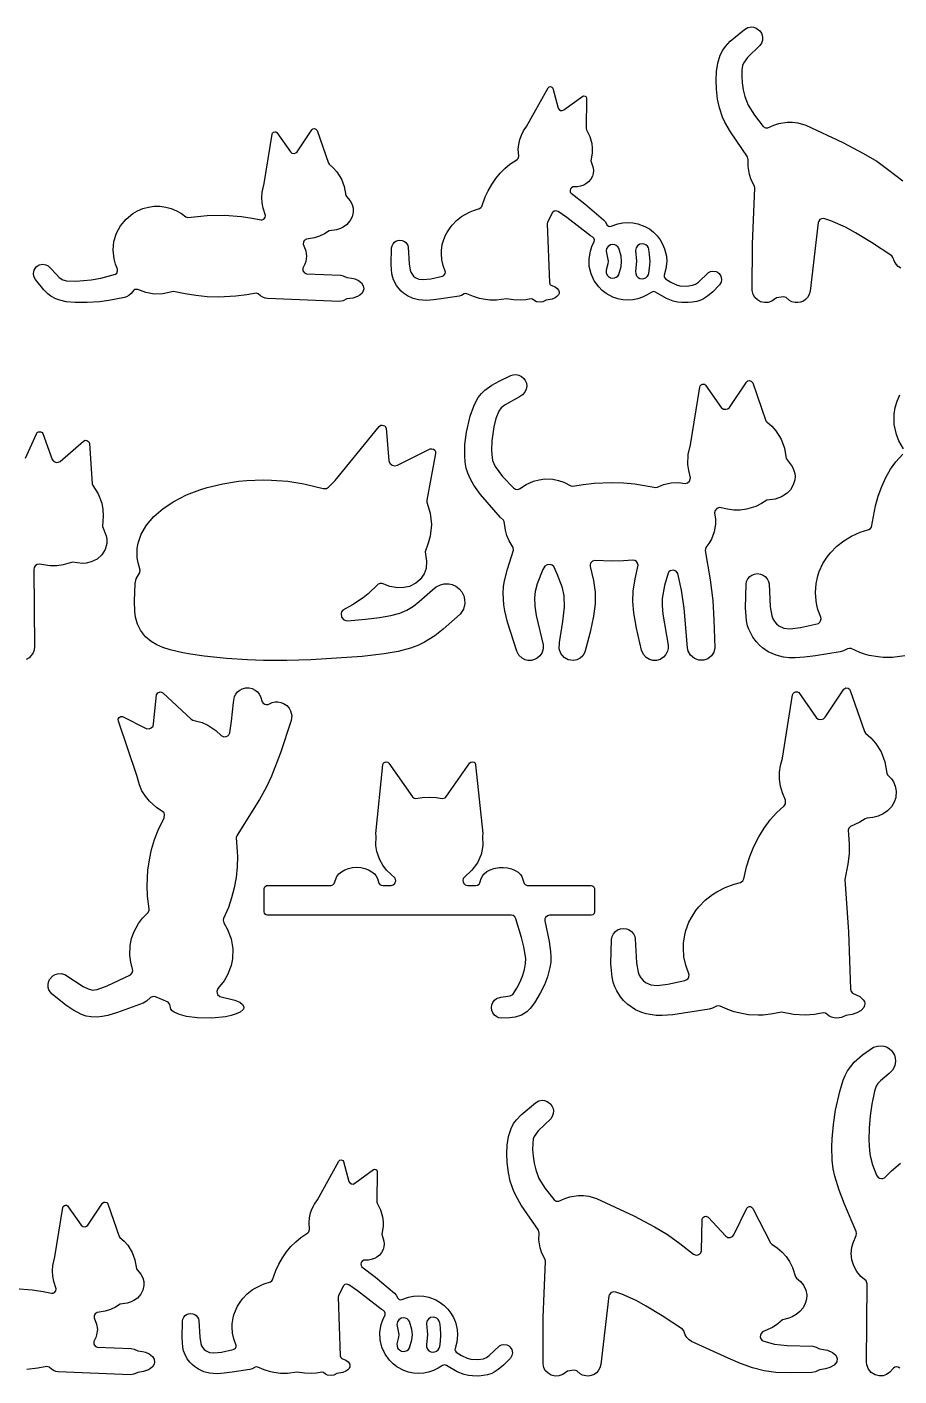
# Model space of a CAD drawing. Extents: x 13 to 580, y 13 to 584.
# Drawn here: x 212.9 to 414.1, y 12.7 to 324 of the extents above; entities that cross this region are included whole.
import ezdxf

# ---------------------------------------------------------------- set-up
doc = ezdxf.new("R2010")
doc.units = 0

msp = doc.modelspace()

# ---------------------------------------------------------------- linework, layer by layer
for points in [[(414.5, 268.3), (413.89, 268.73), (413.39, 269.27), (413.02, 269.88), (412.68, 270.8), (412.4, 271.17), (407.69, 274.24), (404.01, 276.48), (401.73, 277.74), (398.38, 279.22), (397, 279.72), (396.55, 279.79), (396.2, 279.73), (395.84, 279.53), (395.54, 279.18), (395.41, 278.84), (393.55, 263.01), (393.34, 262.24), (392.94, 261.54), (392.52, 261.1), (392.01, 260.73), (391.34, 260.45), (390.74, 260.35), (390.08, 260.37), (389.35, 260.57), (388.79, 260.88), (388.01, 261.52), (387.43, 261.68), (385.84, 261.49), (384.77, 260.73), (383.87, 260.4), (383.03, 260.35), (382.09, 260.58), (381.4, 260.98), (380.82, 261.56), (380.43, 262.26), (380.21, 263.17), (380.24, 273.86), (380.8, 286.84), (380.7, 287.26), (379.97, 288.7), (379.56, 289.92), (379.26, 291.75), (379.29, 293.33), (379.15, 294.03), (375.2, 299.76), (373.91, 302.03), (373.37, 303.17), (372.66, 305.31), (372.23, 307.34), (371.95, 309.62), (371.88, 311.71), (371.97, 313.65), (372.26, 315.62), (372.83, 317.47), (373.43, 318.58), (374.06, 319.45), (375.15, 320.65), (378.45, 323.4), (379.21, 323.82), (380.08, 323.96), (380.58, 323.9), (381.15, 323.71), (382, 323.05), (382.34, 322.55), (382.53, 322.05), (382.62, 321.52), (382.58, 320.91), (382.36, 320.25), (382, 319.7), (379.12, 316.94), (378.18, 315.64), (377.97, 315.04), (377.84, 314.02), (377.81, 312.61), (377.91, 311.08), (378.15, 309.47), (378.52, 307.9), (379.25, 305.94), (380.71, 303.61), (382.76, 300.98), (383.24, 300.71), (383.84, 300.69), (385.21, 301.32), (386.37, 301.72), (388.3, 302.03), (389.53, 302.03), (390.75, 301.87), (392.57, 301.33), (401.15, 297.28), (405.91, 294.79), (408.92, 292.97), (411.76, 290.95), (414.93, 288.43)], [(415.09, 226.62), (414.04, 228.48), (413.47, 229.93), (412.98, 232.22), (412.95, 234.63), (413.19, 236.14), (413.61, 237.6), (414.27, 239.1)], [(212.54, 224.49), (215.07, 230.1), (215.27, 230.37), (215.55, 230.54), (216.09, 230.56), (216.38, 230.4), (216.58, 230.14), (218.71, 224.2), (219.05, 223.78), (219.64, 223.51), (220.12, 223.53), (220.57, 223.72), (225.92, 228.42), (226.31, 228.61), (226.74, 228.58), (227.17, 228.26), (227.31, 227.85), (227.98, 218.57), (228.12, 218.19), (229.34, 216.22), (230.14, 214.08), (230.42, 212.63), (230.52, 211.17), (230.31, 208.69), (231.2, 206.57), (231.34, 205.81), (231.34, 204.81), (230.97, 203.4), (230.21, 202.19), (229.08, 201.2), (227.68, 200.52), (226.59, 200.27), (225.75, 200.19), (223.4, 200.44), (221.29, 199.84), (219.77, 199.64), (218.22, 199.64), (215.74, 200.04), (215.27, 199.94), (214.86, 199.67), (214.59, 199.27), (214.49, 198.78), (214.65, 180.99), (214.55, 180.19), (214.32, 179.57), (213.88, 178.91), (213.38, 178.44), (212.69, 178.04)], [(415.39, 178.84), (412.55, 178.5), (410.42, 178.5), (409.3, 178.6), (407.2, 178.97), (406.13, 179.26), (405.07, 179.62), (403.04, 180.52), (402.67, 180.59), (402.19, 180.51), (401.27, 180.02), (400.53, 179.79), (394.79, 178.87), (392.24, 178.54), (390.08, 178.4), (388.7, 178.42), (387.46, 178.56), (385.73, 179.01), (383.92, 179.82), (382.61, 180.69), (381.86, 181.35), (381.17, 182.1), (380.35, 183.2), (379.41, 185.01), (379.13, 185.82), (378.89, 186.93), (378.66, 189.92), (378.78, 195.37), (378.91, 196.02), (379.21, 196.64), (379.65, 197.14), (380.13, 197.49), (380.75, 197.74), (381.43, 197.83), (382.12, 197.74), (382.74, 197.49), (383.22, 197.14), (383.66, 196.64), (383.95, 196.05), (384.09, 195.5), (384.38, 190.19), (384.7, 188.1), (384.94, 187.43), (385.34, 186.78), (385.83, 186.21), (386.37, 185.78), (387.52, 185.27), (388.94, 185.09), (391.36, 185.38), (395.47, 186.35), (395.8, 186.64), (396, 186.97), (396.09, 187.4), (396.04, 187.78), (395.37, 189.57), (395.11, 190.57), (394.93, 191.57), (394.79, 193.45), (394.94, 195.49), (395.35, 197.34), (395.69, 198.35), (396.52, 200.14), (397.59, 201.81), (398.27, 202.66), (399.71, 204.14), (401.33, 205.41), (403.11, 206.49), (405.09, 207.37), (407.11, 208), (407.47, 208.25), (407.7, 208.55), (408.64, 213.44), (409.3, 215.73), (410.12, 217.95), (411.07, 220), (412.14, 221.9), (413.32, 223.6), (414.92, 225.42)], [(414.3, 14.53), (413.88, 14.75), (413.51, 14.79), (413.1, 14.71), (412.77, 14.53), (411.99, 13.61), (411.21, 13.04), (410.38, 12.76), (409.53, 12.71), (408.54, 12.94), (407.66, 13.49), (407.01, 14.3), (406.64, 15.29), (406.59, 15.9), (406.75, 33.98), (406.46, 34.66), (405.27, 35.68), (404.32, 36.85), (403.65, 38.12), (403.22, 39.5), (403.07, 41), (403.21, 42.44), (403.48, 43.46), (404.17, 45.1), (404.27, 45.55), (404.19, 46.03), (401.5, 52.37), (400.29, 55.56), (399.3, 58.8), (398.92, 60.54), (398.65, 62.5), (398.55, 65.58), (398.62, 67.41), (398.94, 70.74), (399.46, 74.04), (400.43, 78.36), (401.22, 80.98), (401.66, 82.06), (402.22, 83.11), (402.93, 84.15), (403.74, 85.1), (405.66, 86.78), (408.22, 88.55), (409.09, 88.84), (410.03, 88.9), (410.68, 88.79), (411.32, 88.55), (411.9, 88.19), (412.39, 87.74), (413.03, 86.71), (413.22, 86.07), (413.28, 85.36), (413.1, 84.26), (412.55, 83.25), (411.84, 82.49), (409.81, 80.82), (409.21, 80.17), (408.82, 79.56), (408.4, 78.45), (407.8, 75.46), (407.44, 72.72), (407.21, 69.91), (407.15, 67.09), (407.28, 64.67), (407.45, 63.48), (407.97, 61.45), (408.9, 59.03), (409.27, 58.53), (409.59, 58.33), (410, 58.24), (410.37, 58.27), (410.76, 58.44), (412.33, 60.07), (414.38, 61.82)], [(210.19, 32.91), (214.14, 32.6), (216.63, 32.21), (218.56, 31.78), (218.92, 31.81), (219.27, 31.99), (219.56, 32.33), (219.67, 32.84), (219.14, 34.47), (218.9, 35.71), (218.81, 36.98), (218.89, 38.22), (219.34, 40.19), (221.18, 51.58), (221.27, 51.83), (221.53, 52.07), (221.79, 52.15), (222.05, 52.12), (222.29, 51.99), (225.44, 47.48), (225.78, 47.22), (226.3, 47.13), (226.67, 47.24), (226.98, 47.49), (230.36, 52.55), (230.62, 52.78), (230.97, 52.85), (231.3, 52.74), (231.56, 52.4), (234.17, 44.92), (234.33, 44.69), (235.32, 43.82), (236.14, 42.89), (237.17, 41.23), (237.82, 39.49), (238.18, 37.45), (238.34, 37.17), (239.2, 36.2), (239.64, 35.35), (239.86, 34.5), (239.9, 33.6), (239.64, 32.47), (239.2, 31.62), (238.38, 30.69), (237.57, 30.11), (236.94, 29.8), (236.02, 29.5), (234.37, 29.27), (233.31, 28.61), (232.16, 28.04), (230.96, 27.64), (229.13, 27.32), (228.62, 27.01), (228.41, 26.63), (228.39, 26.16), (228.98, 24.68), (229.15, 23.4), (228.98, 22.21), (228.76, 21.6), (228.3, 20.68), (228.31, 20.06), (228.64, 19.6), (229.12, 19.38), (236.97, 19.04), (237.6, 18.89), (238.47, 18.49), (239.57, 18.37), (240.25, 18.21), (241.1, 17.84), (241.84, 17.24), (242.23, 16.61), (242.34, 15.9), (242.22, 15.4), (241.94, 14.92), (241.44, 14.43), (240.91, 14.1), (239.82, 13.72), (238.47, 13.55), (237.57, 13.14), (236.77, 12.98), (220.14, 13.66), (219.59, 13.76), (219.05, 13.96), (218.54, 14.27), (217.99, 14.72), (217.5, 14.87), (215.38, 14.49), (212.84, 14.18)]]:
    msp.add_lwpolyline(points)
for points in [[(308.73, 266.48), (309.05, 266.62), (309.24, 266.81), (309.39, 267.09), (309.42, 267.37), (308.9, 268.91), (308.6, 270.26), (308.5, 271.66), (308.53, 272.42), (308.72, 273.76), (308.91, 274.48), (309.4, 275.78), (309.73, 276.45), (310.5, 277.64), (310.98, 278.25), (312, 279.3), (313.15, 280.21), (313.83, 280.64), (315.16, 281.33), (315.9, 281.63), (317.33, 282.08), (317.64, 282.28), (317.83, 282.56), (318.6, 284.73), (319.29, 286.19), (320.12, 287.62), (321.05, 288.97), (322.07, 290.21), (323.18, 291.34), (324.32, 292.31), (325.99, 293.41), (326.19, 293.61), (326.36, 294.13), (326.25, 295.75), (326.34, 296.88), (326.58, 297.97), (326.97, 299.03), (327.48, 300.02), (328.17, 301.01), (333.14, 309.92), (333.36, 310.14), (333.66, 310.22), (334.02, 310.1), (334.21, 309.85), (335.43, 305.22), (335.64, 304.9), (336, 304.68), (336.39, 304.65), (336.79, 304.81), (341.12, 307.99), (341.34, 308.06), (341.65, 308.01), (341.84, 307.88), (341.99, 307.61), (341.9, 300.5), (341.98, 300.22), (342.75, 298.68), (343.21, 297.05), (343.32, 295.96), (343.3, 294.87), (342.99, 293.05), (343.5, 291.43), (343.56, 290.86), (343.49, 290.12), (343.34, 289.55), (342.98, 288.85), (342.48, 288.25), (341.85, 287.74), (341.33, 287.46), (340.56, 287.2), (339.94, 287.09), (338.9, 287.05), (338.49, 286.85), (338.28, 286.58), (338.18, 286.21), (338.23, 285.87), (338.41, 285.58), (341.6, 283.12), (345.92, 279.46), (346.33, 278.99), (346.7, 278.31), (347.05, 278.03), (347.32, 277.96), (347.65, 277.99), (349.18, 278.55), (350.34, 278.78), (351.51, 278.86), (352.69, 278.78), (353.86, 278.55), (355.46, 277.94), (356.49, 277.35), (357.43, 276.63), (358.26, 275.8), (358.97, 274.87), (359.55, 273.86), (360, 272.78), (360.4, 271.09), (360.48, 269.89), (360.31, 268.17), (359.91, 266.73), (359.9, 266.4), (360, 266.12), (360.21, 265.86), (361.43, 265.11), (362.74, 264.46), (363.55, 264.25), (365.16, 264.17), (366.46, 264.35), (367.14, 264.6), (367.82, 265.09), (370.15, 267.29), (370.62, 267.52), (371.12, 267.62), (371.87, 267.51), (372.21, 267.36), (372.57, 267.08), (373, 266.45), (373.15, 265.71), (373.04, 265.08), (372.69, 264.47), (371.09, 262.88), (369.89, 261.85), (368.97, 261.24), (368.38, 260.96), (367.41, 260.64), (366.39, 260.45), (365.41, 260.35), (363.94, 260.36), (362.99, 260.47), (362, 260.68), (360.43, 261.31), (357.92, 262.76), (357.52, 262.9), (357.02, 262.8), (355.99, 262.13), (354.93, 261.61), (353.83, 261.24), (352.69, 261.01), (351.52, 260.93), (350.35, 261.01), (349.2, 261.24), (348.08, 261.62), (346.52, 262.46), (345.61, 263.16), (344.8, 263.97), (343.76, 265.41), (343.03, 267.02), (342.63, 268.73), (342.58, 270.49), (342.87, 272.24), (343.24, 273.32), (343.78, 274.49), (343.79, 274.88), (343.65, 275.21), (343.43, 275.44), (342.89, 275.77), (337.43, 280.01), (335.41, 281.39), (334.93, 281.54), (334.51, 281.44), (334.16, 281.13), (333.01, 278.91), (332.93, 278.52), (333.41, 264.97), (333.55, 264.63), (333.78, 264.4), (334.72, 263.99), (335.24, 263.62), (335.55, 263.22), (335.68, 262.83), (335.65, 262.48), (335.49, 262.12), (335.15, 261.75), (334.74, 261.47), (334.03, 261.17), (332.64, 260.91), (331.94, 260.58), (331.33, 260.46), (330.47, 260.58), (330.06, 260.76), (329.54, 261.13), (329.19, 261.22), (327.95, 261.03), (326.74, 260.94), (325.18, 260.99), (323.52, 261.27), (321.25, 260.96), (319.67, 260.96), (318.14, 261.14), (317.33, 261.31), (315.88, 261.75), (314.4, 262.4), (314.14, 262.45), (313.79, 262.4), (313.13, 262.04), (312.6, 261.88), (308.49, 261.22), (306.67, 260.99), (305.12, 260.88), (304.13, 260.9), (303.25, 261), (301.99, 261.33), (300.72, 261.9), (299.78, 262.53), (299.24, 263), (298.74, 263.53), (298.16, 264.32), (297.49, 265.61), (297.29, 266.19), (297.11, 266.99), (296.95, 269.13), (297.03, 273.03), (297.13, 273.5), (297.35, 273.94), (297.66, 274.3), (298, 274.55), (298.45, 274.73), (298.93, 274.79), (299.43, 274.73), (299.87, 274.55), (300.22, 274.3), (300.53, 273.94), (300.74, 273.52), (300.83, 273.13), (301.05, 269.33), (301.28, 267.83), (301.44, 267.35), (301.73, 266.89), (302.08, 266.47), (302.47, 266.16), (303.29, 265.8), (304.31, 265.67), (306.04, 265.88)], [(229.97, 265.99), (233.34, 266.94), (233.61, 267.18), (233.81, 267.71), (233.78, 268.07), (233.33, 269.21), (232.99, 270.46), (232.79, 272.43), (232.98, 274.43), (233.56, 276.35), (234.5, 278.1), (235.78, 279.65), (237.32, 280.91), (238.44, 281.56), (239.65, 282.06), (240.95, 282.41), (242.26, 282.58), (243.59, 282.58), (244.91, 282.41), (246.19, 282.07), (247.39, 281.57), (248.56, 280.9), (249.57, 280.14), (250, 280), (254.48, 280.49), (258.45, 280.56), (262.4, 280.25), (264.89, 279.86), (266.82, 279.43), (267.18, 279.46), (267.53, 279.64), (267.82, 279.98), (267.93, 280.49), (267.4, 282.12), (267.16, 283.36), (267.07, 284.63), (267.15, 285.87), (267.6, 287.84), (269.44, 299.23), (269.53, 299.48), (269.79, 299.72), (270.05, 299.8), (270.31, 299.77), (270.55, 299.64), (273.7, 295.13), (274.04, 294.87), (274.56, 294.78), (274.93, 294.89), (275.24, 295.14), (278.62, 300.2), (278.88, 300.43), (279.23, 300.5), (279.56, 300.39), (279.82, 300.05), (282.43, 292.57), (282.59, 292.34), (283.58, 291.47), (284.4, 290.54), (285.43, 288.88), (286.08, 287.14), (286.44, 285.1), (286.6, 284.82), (287.46, 283.85), (287.9, 283), (288.12, 282.15), (288.16, 281.25), (287.9, 280.12), (287.46, 279.27), (286.64, 278.34), (285.83, 277.76), (285.2, 277.45), (284.28, 277.15), (282.63, 276.92), (281.57, 276.26), (280.42, 275.69), (279.22, 275.29), (277.39, 274.97), (276.88, 274.66), (276.67, 274.28), (276.65, 273.81), (277.24, 272.33), (277.41, 271.05), (277.24, 269.86), (277.02, 269.25), (276.56, 268.33), (276.57, 267.71), (276.9, 267.25), (277.38, 267.03), (285.23, 266.69), (285.86, 266.54), (286.73, 266.14), (287.83, 266.02), (288.51, 265.86), (289.36, 265.49), (290.1, 264.89), (290.49, 264.26), (290.6, 263.55), (290.48, 263.05), (290.2, 262.57), (289.7, 262.08), (289.17, 261.75), (288.08, 261.37), (286.73, 261.2), (285.83, 260.79), (285.03, 260.63), (268.4, 261.31), (267.85, 261.41), (267.31, 261.61), (266.8, 261.92), (266.25, 262.37), (265.76, 262.52), (263.64, 262.14), (261.1, 261.83), (257.13, 261.64), (254.49, 261.72), (251.88, 261.97), (249.37, 262.36), (246.71, 262.96), (244.26, 262.41), (242.27, 262.34), (240.31, 262.66), (238.45, 263.35), (238.15, 263.4), (237.8, 263.35), (237.53, 263.2), (236.93, 262.45), (236.39, 261.98), (235.9, 261.72), (235.38, 261.56), (231.79, 260.84), (229.63, 260.51), (226.82, 260.35), (224.01, 260.38), (221.94, 260.58), (220.51, 260.89), (219.58, 261.22), (218.41, 261.88), (217.74, 262.4), (216.79, 263.33), (214.85, 265.73), (214.51, 266.36), (214.4, 267.06), (214.56, 267.88), (215.03, 268.59), (215.74, 269.05), (216.57, 269.21), (217.23, 269.11), (217.77, 268.85), (218.29, 268.39), (219.7, 266.81), (220.37, 266.17), (221.18, 265.64), (222.05, 265.42), (224.18, 265.32), (227.73, 265.58)], [(354.82, 265.85), (355.23, 265.9), (355.66, 266.08), (356, 266.36), (356.26, 266.75), (356.38, 267.13), (356.53, 268.29), (356.66, 269.88), (356.53, 271.5), (356.38, 272.66), (356.27, 273.01), (356.04, 273.39), (355.7, 273.69), (355.29, 273.88), (354.88, 273.94), (354.28, 273.83), (353.77, 273.5), (353.43, 273), (353.3, 272.41), (353.55, 269.9), (353.31, 267.53), (353.34, 267.07), (353.54, 266.57), (353.88, 266.19), (354.32, 265.94)], [(348.02, 266.02), (348.44, 266.06), (348.86, 266.24), (349.18, 266.49), (349.44, 266.85), (349.95, 268.72), (350.08, 269.87), (349.95, 271.07), (349.44, 272.93), (349.2, 273.27), (348.86, 273.55), (348.49, 273.71), (348.08, 273.77), (347.49, 273.67), (346.98, 273.34), (346.63, 272.84), (346.51, 272.25), (346.98, 269.9), (346.9, 269.33), (346.52, 267.81), (346.55, 267.2), (346.75, 266.73), (347.09, 266.36), (347.53, 266.11)], [(323.27, 207.87), (323, 209.84), (322.81, 210.15), (322.13, 210.8), (317.51, 216.12), (316.01, 218.24), (315.23, 219.6), (314.6, 221.02), (314.24, 222.2), (314, 223.55), (313.89, 225.09), (313.95, 227.62), (314.32, 230.49), (315.17, 234.13), (315.98, 236.46), (316.43, 237.47), (317.01, 238.47), (317.75, 239.39), (318.55, 240.18), (320.15, 241.35), (321.83, 242.27), (324.51, 243.55), (325.07, 243.72), (325.73, 243.76), (326.41, 243.63), (327.02, 243.33), (327.52, 242.89), (327.86, 242.42), (328.11, 241.78), (328.19, 241.12), (328.09, 240.41), (327.75, 239.67), (327.19, 239.06), (326.52, 238.61), (323.2, 236.79), (322.3, 236.06), (321.72, 235.34), (321.07, 233.64), (320.58, 231.67), (320.12, 228.49), (320.05, 226.35), (320.11, 225.32), (320.33, 223.96), (320.94, 222.57), (322.63, 220.28), (325.16, 217.63), (325.61, 217.34), (326.04, 217.26), (326.52, 217.36), (328.06, 218.38), (329.79, 219.16), (331.05, 219.5), (332.36, 219.67), (334.24, 219.61), (335.53, 219.35), (336.76, 218.94), (338.39, 218.09), (338.84, 217.99), (341.21, 218.38), (343.78, 218.69), (347.84, 218.86), (350.52, 218.78), (353.16, 218.55), (358, 217.72), (358.38, 217.8), (359.78, 218.39), (361.48, 218.78), (363.23, 218.84), (364.75, 218.65), (365.27, 218.77), (365.76, 219.19), (365.98, 219.9), (365.56, 221.61), (365.37, 223.04), (365.45, 225.3), (365.97, 227.57), (368.11, 240.85), (368.23, 241.16), (368.45, 241.4), (368.75, 241.53), (369.18, 241.51), (369.46, 241.35), (373.08, 236.17), (373.6, 235.81), (374.13, 235.75), (374.59, 235.89), (374.96, 236.19), (378.86, 242.01), (379.18, 242.3), (379.49, 242.38), (380, 242.25), (380.32, 241.83), (383.35, 233.12), (383.55, 232.85), (384.71, 231.82), (385.66, 230.74), (386.86, 228.82), (387.64, 226.75), (388.06, 224.37), (389.45, 222.58), (389.77, 221.89), (390.03, 220.94), (390.09, 220.21), (390.03, 219.47), (389.77, 218.52), (389.45, 217.84), (389.02, 217.2), (388.3, 216.43), (386.97, 215.55), (385.5, 215.02), (383.59, 214.76), (382.35, 213.99), (381.06, 213.35), (378.91, 212.69), (377.44, 212.5), (375.95, 212.5), (374.48, 212.69), (372.67, 213.1), (372.07, 212.88), (371.65, 212.4), (371.53, 211.88), (371.72, 210.39), (371.72, 209.23), (371.44, 207.48), (370.81, 205.78), (370.21, 204.76), (369.54, 203.86), (369.37, 203.17), (370.51, 196.42), (371.11, 191.65), (371.38, 187.18), (371.57, 180.71), (371.33, 179.72), (370.79, 178.86), (370, 178.21), (369.02, 177.85), (367.86, 177.85), (366.87, 178.22), (365.97, 178.99), (365.47, 179.93), (365.31, 180.71), (364.54, 189.87), (363.88, 194.04), (363.08, 197.87), (362.7, 198.39), (362, 198.66), (361.32, 198.51), (360.99, 198.24), (360.79, 197.92), (359.99, 195.08), (359.46, 192.11), (359.43, 190.47), (359.59, 188.48), (360.83, 181.31), (360.83, 180.55), (360.68, 179.91), (360.32, 179.18), (359.76, 178.55), (358.95, 178.04), (358.13, 177.82), (357.3, 177.82), (356.49, 178.04), (355.78, 178.46), (355.13, 179.16), (354.68, 180.15), (353.5, 185.25), (352.87, 188.79), (352.66, 191.41), (352.76, 193.78), (353.21, 196.63), (353.87, 199.77), (353.77, 200.23), (353.5, 200.62), (353.1, 200.88), (352.64, 200.97), (350.51, 200.8), (347.84, 200.72), (343.93, 200.87), (343.38, 200.69), (342.94, 200.23), (342.82, 199.88), (342.81, 199.46), (343.63, 196.22), (344.01, 193.53), (343.97, 190.87), (343.59, 188.04), (342.81, 184.36), (341.63, 179.7), (341.13, 178.89), (340.52, 178.34), (339.76, 177.96), (338.96, 177.8), (337.78, 177.95), (336.82, 178.46), (336.03, 179.37), (335.65, 180.48), (335.72, 181.92), (336.52, 186.78), (336.87, 190.12), (336.82, 192.72), (336.42, 194.53), (335.33, 197.59), (334.47, 199.47), (334.09, 199.77), (333.62, 199.91), (332.88, 199.86), (332.35, 199.56), (331.89, 198.76), (330.59, 195.45), (330.11, 193.7), (329.95, 192.21), (330.06, 190.36), (330.4, 188.19), (331.96, 181.37), (331.98, 180.73), (331.89, 180.15), (331.65, 179.51), (331.21, 178.87), (330.62, 178.34), (330.02, 178.02), (329.27, 177.82), (328.48, 177.82), (327.81, 177.97), (327.11, 178.32), (326.36, 179.02), (325.88, 179.93), (323.79, 186.63), (323.17, 189.21), (322.93, 190.64), (322.76, 193.33), (322.87, 194.84), (323.09, 196.2), (323.75, 198.87), (325.16, 203.24), (325.04, 203.86), (324.12, 205.38), (323.6, 206.62)], [(238.12, 196.65), (238.94, 198.1), (239, 198.66), (238.52, 200.34), (238.33, 201.44), (238.33, 203.6), (238.54, 204.83), (239.27, 206.95), (240.49, 209.04), (242.18, 211.02), (244.29, 212.86), (246.77, 214.5), (249.69, 215.99), (252.81, 217.2), (254.51, 217.73), (258.06, 218.58), (261.69, 219.14), (263.59, 219.33), (267.42, 219.47), (269.32, 219.43), (273.05, 219.15), (276.78, 218.57), (281.25, 217.44), (281.98, 217.49), (282.45, 217.77), (283.99, 219.34), (294.12, 231.78), (294.52, 232.06), (294.88, 232.12), (295.45, 231.9), (295.77, 231.38), (296.39, 223.88), (296.63, 223.32), (297.13, 222.89), (297.71, 222.74), (298.38, 222.88), (305.95, 226.61), (306.32, 226.66), (306.67, 226.56), (306.96, 226.34), (307.14, 226.03), (307.18, 225.54), (305.12, 214.8), (305.16, 214.35), (305.94, 211.75), (306.2, 209.13), (305.93, 206.48), (305.48, 204.83), (304.75, 202.85), (305.11, 200.73), (304.98, 199.05), (304.55, 197.82), (303.64, 196.5), (302.64, 195.65), (301.12, 194.9), (299.82, 194.61), (298.44, 194.57), (296.64, 194.89), (294.86, 195.58), (294.36, 195.58), (293.95, 195.43), (291.64, 193.19), (290.49, 192.26), (288.02, 190.62), (285.8, 189.4), (285.5, 189.01), (285.35, 188.6), (285.46, 187.76), (285.99, 187.16), (286.45, 186.98), (286.86, 186.95), (291.02, 187.31), (294.21, 187.72), (296.86, 188.19), (298.93, 188.72), (300.5, 189.37), (302.08, 190.33), (303.41, 191.37), (306.44, 194.12), (307.33, 194.81), (308.28, 195.28), (309.16, 195.48), (310.19, 195.48), (311.02, 195.29), (311.82, 194.93), (312.63, 194.3), (313.21, 193.6), (313.66, 192.68), (313.86, 191.85), (313.89, 190.97), (313.57, 189.66), (312.82, 188.47), (308.95, 184.98), (307.02, 183.47), (304.62, 181.98), (303.04, 181.23), (301.37, 180.63), (298.56, 179.9), (295.32, 179.33), (290.21, 178.74), (278.39, 177.97), (272.82, 177.8), (267.5, 177.8), (263.78, 177.93), (258.96, 178.28), (253.8, 178.79), (250.65, 179.22), (248.85, 179.54), (245.92, 180.23), (244.22, 180.79), (242.87, 181.38), (241.53, 182.16), (240.26, 183.23), (239.06, 184.82), (238.43, 186.16), (237.96, 187.81), (237.77, 189.08), (237.69, 191.47), (237.83, 195.56)], [(233.99, 163.78), (233.96, 164.22), (234.16, 164.62), (234.53, 164.86), (234.97, 164.88), (240.41, 162.11), (241.06, 162.04), (241.57, 162.23), (241.98, 162.67), (242.13, 163.16), (242.81, 169.9), (243.1, 170.36), (243.61, 170.55), (243.93, 170.5), (244.22, 170.33), (250.8, 164.22), (251.16, 164.04), (253.29, 163.46), (254.65, 162.84), (256.45, 161.63), (257.72, 160.45), (258.32, 160.19), (258.82, 160.22), (259.22, 160.4), (259.5, 160.66), (259.73, 161.1), (260.11, 163.8), (260.52, 168.13), (260.79, 169.45), (261.1, 170.03), (261.51, 170.53), (262, 170.93), (262.58, 171.24), (263.37, 171.45), (264.17, 171.45), (264.86, 171.29), (265.58, 170.93), (266.06, 170.53), (266.47, 170.05), (266.78, 169.45), (267.14, 168.25), (267.38, 167.95), (267.75, 167.72), (268.11, 167.63), (268.55, 167.66), (269.48, 168.06), (270.17, 168.22), (270.81, 168.24), (271.45, 168.13), (272.11, 167.88), (272.82, 167.4), (273.38, 166.77), (273.72, 166.14), (273.97, 165.07), (273.85, 163.94), (271.42, 156.49), (269.35, 151.07), (268.11, 148.49), (266.57, 145.73), (261.38, 137.46), (261.19, 136.97), (261.47, 132.59), (261.39, 130.2), (261.14, 127.75), (260.71, 125.37), (260.12, 123.03), (259.38, 120.81), (258.27, 118.25), (258.19, 117.87), (258.3, 117.27), (259.18, 115.74), (259.99, 113.55), (260.36, 111.28), (260.29, 108.97), (259.98, 107.4), (259.17, 105.26), (258.37, 103.88), (256.92, 102.1), (256.7, 101.38), (256.86, 100.75), (257.36, 100.26), (260.83, 99.45), (262.03, 98.92), (262.66, 98.42), (262.92, 97.89), (262.9, 97.55), (262.76, 97.27), (262.09, 96.67), (261.19, 96.23), (260.05, 95.86), (258.69, 95.57), (255.57, 95.25), (252.26, 95.31), (249.72, 95.66), (248.07, 96.09), (246.84, 96.64), (246.4, 96.96), (246.08, 97.35), (245.88, 98.39), (245.46, 98.93), (242.59, 100.19), (242.07, 100.29), (241.37, 100.06), (240.49, 99.2), (239.71, 98.74), (233.77, 96.54), (231.57, 95.91), (230.24, 95.65), (229.09, 95.52), (227.73, 95.55), (226.59, 95.76), (225.49, 96.12), (223.46, 97.17), (221.91, 98.25), (218.7, 100.82), (218.25, 101.33), (217.97, 101.84), (217.81, 102.37), (217.77, 103.04), (217.87, 103.61), (218.11, 104.2), (218.86, 105.05), (219.41, 105.37), (219.96, 105.53), (220.83, 105.56), (221.65, 105.32), (225.86, 102.59), (227.02, 102.02), (228.05, 101.74), (229.11, 101.89), (231.42, 102.71), (236.8, 105.3), (237.14, 105.69), (237.3, 106.23), (236.84, 108.2), (236.64, 109.77), (236.71, 112.03), (237.03, 113.62), (237.54, 115.09), (238.6, 117.09), (239.57, 118.35), (240.83, 119.61), (241.1, 120.15), (241.12, 120.53), (240.73, 123.43), (240.63, 125.79), (240.81, 129.38), (241.15, 131.8), (241.66, 134.19), (242.33, 136.48), (243.16, 138.66), (244.57, 141.49), (244.66, 142.19), (244.52, 142.61), (244.28, 142.91), (242.78, 143.89), (241.16, 145.32), (240.22, 146.46), (239.44, 147.73), (238.84, 149.07), (238.25, 151.28)], [(364.66, 103.95), (365.11, 104.16), (365.4, 104.44), (365.6, 104.84), (365.66, 105.24), (364.91, 107.47), (364.47, 109.42), (364.32, 111.44), (364.36, 112.54), (364.64, 114.48), (364.91, 115.51), (365.62, 117.4), (366.11, 118.36), (367.21, 120.09), (367.91, 120.97), (369.38, 122.48), (371.05, 123.79), (372.02, 124.42), (373.95, 125.42), (376.01, 126.19), (377.49, 126.59), (378.04, 126.99), (378.27, 127.44), (378.92, 130.22), (379.68, 132.6), (380.61, 134.88), (381.72, 137.08), (382.96, 139.13), (384.33, 141), (385.82, 142.67), (387.57, 144.28), (387.85, 144.73), (387.92, 145.19), (387.86, 145.54), (387.17, 147.23), (386.74, 148.83), (386.54, 150.4), (386.54, 152.02), (386.75, 153.6), (387.19, 155.29), (389.54, 169.85), (389.66, 170.16), (389.89, 170.41), (390.2, 170.55), (390.65, 170.53), (390.95, 170.37), (394.97, 164.6), (395.42, 164.27), (396.07, 164.16), (396.65, 164.36), (397.02, 164.72), (401.33, 171.17), (401.81, 171.45), (402.36, 171.38), (402.63, 171.18), (402.8, 170.89), (406.09, 161.39), (406.33, 161.05), (407.61, 159.91), (408.63, 158.75), (409.92, 156.69), (410.78, 154.4), (411.25, 151.8), (411.45, 151.44), (412.31, 150.52), (412.78, 149.82), (413.22, 148.78), (413.44, 147.61), (413.33, 146.17), (412.95, 145.08), (412.32, 144.04), (411.45, 143.12), (410.45, 142.42), (409.29, 141.88), (408.06, 141.55), (406.67, 141.43), (406.24, 141.29), (405, 140.49), (402.88, 139.49), (402.52, 139.1), (402.34, 138.61), (402.6, 135.5), (402.56, 133.2), (402.3, 130.83), (401.56, 127.24), (402.41, 115.17), (402.9, 101.96), (403.04, 101.44), (403.37, 101.02), (405.01, 100.24), (405.84, 99.51), (406.08, 99.09), (406.19, 98.64), (406.15, 98.18), (405.97, 97.74), (405.37, 97.07), (404.32, 96.47), (403.26, 96.14), (401.81, 95.91), (400.77, 95.42), (399.76, 95.25), (399.09, 95.31), (398.47, 95.5), (397.91, 95.8), (397.13, 96.39), (396.54, 96.53), (394.58, 96.13), (392.41, 95.95), (389.73, 96.08), (386.94, 96.66), (384.95, 96.24), (382.75, 95.98), (381.56, 95.94), (379.34, 96.07), (378.19, 96.24), (376.04, 96.76), (374.95, 97.14), (372.85, 98.06), (372.47, 98.13), (371.97, 98.06), (371.02, 97.55), (370.25, 97.31), (361.91, 96.04), (359.45, 95.87), (358.06, 95.88), (355.77, 96.26), (354.71, 96.59), (353.29, 97.22), (351.53, 98.4), (350.5, 99.38), (349.83, 100.18), (348.95, 101.56), (348.48, 102.52), (348.12, 103.54), (347.87, 104.69), (347.63, 107.78), (347.75, 113.43), (347.89, 114.1), (348.2, 114.74), (348.66, 115.26), (349.15, 115.62), (349.8, 115.88), (350.5, 115.97), (351.21, 115.88), (351.85, 115.62), (352.35, 115.26), (352.8, 114.74), (353.11, 114.13), (353.24, 113.56), (353.55, 108.07), (353.88, 105.9), (354.12, 105.21), (354.54, 104.54), (355.05, 103.95), (355.61, 103.5), (356.8, 102.98), (358.27, 102.79), (360.76, 103.1)], [(268.38, 119.02), (268.09, 119.08), (267.84, 119.24), (267.68, 119.49), (267.62, 119.78), (267.62, 125.21), (267.78, 125.58), (268.18, 125.85), (283.06, 125.89), (283.49, 126.05), (283.79, 126.33), (284.38, 127.96), (284.84, 128.55), (285.45, 129.06), (286.2, 129.49), (287.05, 129.8), (287.98, 130), (288.93, 130.07), (289.92, 130), (290.85, 129.8), (291.71, 129.49), (292.48, 129.05), (293.05, 128.57), (293.4, 128.15), (293.74, 127.52), (294.04, 126.45), (294.3, 126.14), (294.6, 125.96), (295.04, 125.88), (296.95, 125.88), (297.38, 126.02), (297.75, 126.34), (297.97, 126.98), (297.81, 127.6), (295.87, 129.43), (294.99, 130.55), (294.28, 131.77), (293.58, 133.7), (293.36, 135.1), (293.44, 137.24), (293.35, 137.87), (295.03, 153.75), (295.11, 154.03), (295.29, 154.25), (295.74, 154.43), (296.12, 154.35), (296.41, 154.1), (301.81, 146.35), (302.2, 146.06), (302.63, 145.96), (304.11, 146.17), (305.69, 146.26), (307.33, 146.17), (308.71, 145.96), (309.36, 146.13), (309.71, 146.46), (315.09, 154.18), (315.32, 154.35), (315.7, 154.43), (316.06, 154.31), (316.27, 154.11), (316.41, 153.75), (318.08, 137.87), (318, 137.24), (318.07, 135.09), (317.87, 133.77), (317.68, 133.06), (316.82, 131.14), (315.55, 129.41), (313.8, 127.83), (313.55, 127.47), (313.46, 127.03), (313.51, 126.69), (313.69, 126.34), (314.02, 126.04), (314.62, 125.88), (316.42, 125.88), (316.86, 125.97), (317.19, 126.19), (317.4, 126.46), (317.7, 127.52), (318.04, 128.15), (318.39, 128.57), (318.98, 129.07), (319.74, 129.49), (320.61, 129.81), (321.81, 130.04), (322.78, 130.06), (323.76, 129.95), (324.67, 129.71), (325.49, 129.36), (326.18, 128.92), (326.75, 128.38), (327.08, 127.92), (327.62, 126.37), (327.87, 126.11), (328.28, 125.91), (343.06, 125.88), (343.35, 125.82), (343.59, 125.65), (343.81, 125.21), (343.82, 119.78), (343.72, 119.4), (343.44, 119.12), (343.06, 119.02), (333.48, 119.02), (332.95, 118.88), (332.52, 118.48), (332.39, 118.16), (332.36, 117.72), (333.4, 112.99), (333.7, 110.64), (333.77, 109.45), (333.72, 108.16), (333.55, 106.96), (332.99, 104.81), (332.28, 102.94), (331.33, 101.02), (329.99, 98.82), (328.97, 97.48), (328.23, 96.76), (326.95, 95.97), (325.49, 95.5), (324.29, 95.35), (322.32, 95.25), (321.73, 95.36), (321.27, 95.57), (320.75, 95.96), (320.37, 96.47), (320.13, 97.06), (320.04, 97.71), (320.13, 98.32), (320.37, 98.9), (320.75, 99.4), (321.24, 99.78), (322.23, 100.13), (324.39, 100.4), (324.98, 100.76), (325.91, 102.2), (326.57, 103.51), (327.19, 104.97), (327.67, 106.48), (327.94, 107.87), (327.99, 109.06), (327.56, 111.74), (327.01, 113.85), (325.69, 118.21), (325.47, 118.61), (325.05, 118.92), (324.58, 119.02)], [(331.03, 45.68), (330.89, 46.38), (326.94, 52.11), (325.65, 54.38), (325.11, 55.52), (324.4, 57.66), (323.97, 59.69), (323.69, 61.97), (323.62, 64.06), (323.71, 66), (324, 67.97), (324.57, 69.82), (325.17, 70.93), (325.8, 71.8), (326.89, 73), (330.19, 75.75), (330.95, 76.17), (331.82, 76.31), (332.32, 76.25), (332.89, 76.06), (333.74, 75.4), (334.08, 74.9), (334.27, 74.4), (334.36, 73.87), (334.32, 73.26), (334.1, 72.6), (333.74, 72.05), (330.86, 69.29), (329.92, 67.99), (329.71, 67.39), (329.58, 66.37), (329.55, 64.96), (329.65, 63.43), (329.89, 61.82), (330.26, 60.25), (330.99, 58.29), (332.45, 55.96), (334.5, 53.33), (334.98, 53.06), (335.58, 53.04), (336.95, 53.67), (338.11, 54.07), (340.04, 54.38), (341.27, 54.38), (342.49, 54.22), (344.31, 53.68), (352.89, 49.63), (357.65, 47.14), (360.66, 45.32), (363.5, 43.3), (366.67, 40.78), (367.27, 40.58), (367.74, 40.65), (368.07, 40.83), (368.35, 41.14), (368.53, 41.58), (368.69, 48.78), (368.76, 49.09), (368.94, 49.35), (369.21, 49.52), (369.52, 49.57), (370.01, 49.38), (374.13, 44.93), (374.58, 44.68), (375.15, 44.65), (375.63, 44.86), (376, 45.3), (378.97, 51.46), (379.19, 51.68), (379.48, 51.8), (379.79, 51.81), (380.08, 51.69), (380.36, 51.38), (384.45, 43.42), (384.71, 43.14), (385.98, 42.29), (387.06, 41.36), (388.02, 40.29), (388.82, 39.11), (389.5, 37.76), (390.2, 35.6), (390.46, 35.25), (391.36, 34.51), (392.03, 33.69), (392.59, 32.5), (392.78, 31.47), (392.73, 30.44), (392.45, 29.41), (391.95, 28.46), (391.23, 27.59), (390.38, 26.89), (389.4, 26.33), (388.64, 26.04), (387.2, 25.66), (386.11, 24.74), (384.92, 23.93), (382.62, 22.86), (382.28, 22.52), (382.11, 22.13), (382.08, 21.76), (382.21, 21.3), (382.51, 20.93), (382.89, 20.71), (385.32, 20.08), (388.24, 19.76), (394.18, 19.59), (394.93, 19.39), (395.72, 19), (397.61, 18.65), (398.73, 18.15), (399.49, 17.49), (399.82, 16.73), (399.7, 15.98), (399.09, 15.22), (398.12, 14.65), (397.09, 14.32), (395.73, 14.11), (394.78, 13.66), (394, 13.5), (389.05, 13.4), (385.62, 13.53), (382.96, 13.89), (380.31, 14.58), (377.49, 15.61), (374.66, 16.79), (366.24, 20.65), (365.63, 21.08), (365.13, 21.62), (364.76, 22.23), (364.42, 23.15), (364.14, 23.52), (359.43, 26.59), (355.75, 28.83), (353.47, 30.09), (350.12, 31.57), (348.74, 32.07), (348.29, 32.14), (347.94, 32.08), (347.58, 31.88), (347.28, 31.53), (347.15, 31.19), (345.29, 15.36), (345.08, 14.59), (344.68, 13.89), (344.26, 13.45), (343.75, 13.08), (343.08, 12.8), (342.48, 12.7), (341.82, 12.72), (341.09, 12.92), (340.53, 13.23), (339.75, 13.87), (339.17, 14.03), (337.58, 13.84), (336.51, 13.08), (335.61, 12.75), (334.77, 12.7), (333.83, 12.93), (333.14, 13.33), (332.56, 13.91), (332.17, 14.61), (331.95, 15.52), (331.98, 26.21), (332.54, 39.19), (332.44, 39.61), (331.71, 41.05), (331.3, 42.27), (331, 44.1)], [(260.47, 18.83), (260.79, 18.97), (260.98, 19.16), (261.13, 19.44), (261.16, 19.72), (260.64, 21.26), (260.34, 22.61), (260.24, 24.01), (260.27, 24.77), (260.46, 26.11), (260.65, 26.83), (261.14, 28.13), (261.47, 28.8), (262.24, 29.99), (262.72, 30.6), (263.74, 31.65), (264.89, 32.56), (265.57, 32.99), (266.9, 33.68), (267.64, 33.98), (269.07, 34.43), (269.38, 34.63), (269.57, 34.91), (270.34, 37.08), (271.03, 38.54), (271.86, 39.97), (272.79, 41.32), (273.81, 42.56), (274.92, 43.69), (276.06, 44.66), (277.73, 45.76), (277.93, 45.96), (278.1, 46.48), (277.99, 48.1), (278.08, 49.23), (278.32, 50.32), (278.71, 51.38), (279.22, 52.37), (279.91, 53.36), (284.88, 62.27), (285.1, 62.49), (285.4, 62.57), (285.76, 62.45), (285.95, 62.2), (287.17, 57.57), (287.38, 57.25), (287.74, 57.03), (288.13, 57), (288.53, 57.16), (292.86, 60.34), (293.08, 60.41), (293.39, 60.36), (293.58, 60.23), (293.73, 59.96), (293.64, 52.85), (293.72, 52.57), (294.49, 51.03), (294.95, 49.4), (295.06, 48.31), (295.04, 47.22), (294.73, 45.4), (295.24, 43.78), (295.3, 43.21), (295.23, 42.47), (295.08, 41.9), (294.72, 41.2), (294.22, 40.6), (293.59, 40.09), (293.07, 39.81), (292.3, 39.55), (291.68, 39.44), (290.64, 39.4), (290.23, 39.2), (290.02, 38.93), (289.92, 38.56), (289.97, 38.22), (290.15, 37.93), (293.34, 35.47), (297.66, 31.81), (298.07, 31.34), (298.44, 30.66), (298.79, 30.38), (299.06, 30.31), (299.39, 30.34), (300.92, 30.9), (302.08, 31.13), (303.25, 31.21), (304.43, 31.13), (305.6, 30.9), (307.2, 30.29), (308.23, 29.7), (309.17, 28.98), (310, 28.15), (310.71, 27.22), (311.29, 26.21), (311.74, 25.13), (312.14, 23.44), (312.22, 22.24), (312.05, 20.52), (311.65, 19.08), (311.64, 18.75), (311.74, 18.47), (311.95, 18.21), (313.17, 17.46), (314.48, 16.81), (315.29, 16.6), (316.9, 16.52), (318.2, 16.7), (318.88, 16.95), (319.56, 17.44), (321.89, 19.64), (322.36, 19.87), (322.86, 19.97), (323.61, 19.86), (323.95, 19.71), (324.31, 19.43), (324.74, 18.8), (324.89, 18.06), (324.78, 17.43), (324.43, 16.82), (322.83, 15.23), (321.63, 14.2), (320.71, 13.59), (320.12, 13.31), (319.15, 12.99), (318.13, 12.8), (317.15, 12.7), (315.68, 12.71), (314.73, 12.82), (313.74, 13.03), (312.17, 13.66), (309.66, 15.11), (309.26, 15.25), (308.76, 15.15), (307.73, 14.48), (306.67, 13.96), (305.57, 13.59), (304.43, 13.36), (303.26, 13.28), (302.09, 13.36), (300.94, 13.59), (299.82, 13.97), (298.26, 14.81), (297.35, 15.51), (296.54, 16.32), (295.5, 17.76), (294.77, 19.37), (294.37, 21.08), (294.32, 22.84), (294.61, 24.59), (294.98, 25.67), (295.52, 26.84), (295.53, 27.23), (295.39, 27.56), (295.17, 27.79), (294.63, 28.12), (289.17, 32.36), (287.15, 33.74), (286.67, 33.89), (286.25, 33.79), (285.9, 33.48), (284.75, 31.26), (284.67, 30.87), (285.15, 17.32), (285.29, 16.98), (285.52, 16.75), (286.46, 16.34), (286.98, 15.97), (287.29, 15.57), (287.42, 15.18), (287.39, 14.83), (287.23, 14.47), (286.89, 14.1), (286.48, 13.82), (285.77, 13.52), (284.38, 13.26), (283.68, 12.93), (283.07, 12.81), (282.21, 12.93), (281.8, 13.11), (281.28, 13.48), (280.93, 13.57), (279.69, 13.38), (278.48, 13.29), (276.92, 13.34), (275.26, 13.62), (272.99, 13.31), (271.41, 13.31), (269.88, 13.49), (269.07, 13.66), (267.62, 14.1), (266.14, 14.75), (265.88, 14.8), (265.53, 14.75), (264.87, 14.39), (264.34, 14.23), (260.23, 13.57), (258.41, 13.34), (256.86, 13.23), (255.87, 13.25), (254.99, 13.35), (253.73, 13.68), (252.46, 14.25), (251.52, 14.88), (250.98, 15.35), (250.48, 15.88), (249.9, 16.67), (249.23, 17.96), (249.03, 18.54), (248.85, 19.34), (248.69, 21.48), (248.77, 25.38), (248.87, 25.85), (249.09, 26.29), (249.4, 26.65), (249.74, 26.9), (250.19, 27.08), (250.67, 27.14), (251.17, 27.08), (251.61, 26.9), (251.96, 26.65), (252.27, 26.29), (252.48, 25.87), (252.57, 25.48), (252.79, 21.68), (253.02, 20.18), (253.18, 19.7), (253.47, 19.24), (253.82, 18.82), (254.21, 18.51), (255.03, 18.15), (256.05, 18.02), (257.78, 18.23)], [(299.76, 18.37), (300.18, 18.41), (300.6, 18.59), (300.92, 18.84), (301.18, 19.2), (301.69, 21.07), (301.82, 22.22), (301.69, 23.42), (301.18, 25.28), (300.94, 25.62), (300.6, 25.9), (300.23, 26.06), (299.82, 26.12), (299.23, 26.02), (298.72, 25.69), (298.37, 25.19), (298.25, 24.6), (298.72, 22.25), (298.64, 21.68), (298.26, 20.16), (298.29, 19.55), (298.49, 19.08), (298.83, 18.71), (299.27, 18.46)], [(306.56, 18.2), (306.97, 18.25), (307.4, 18.43), (307.74, 18.71), (308, 19.1), (308.12, 19.48), (308.27, 20.64), (308.4, 22.23), (308.27, 23.85), (308.12, 25.01), (308.01, 25.36), (307.78, 25.74), (307.44, 26.04), (307.03, 26.23), (306.62, 26.29), (306.02, 26.18), (305.51, 25.85), (305.17, 25.35), (305.04, 24.76), (305.29, 22.25), (305.05, 19.88), (305.08, 19.42), (305.28, 18.92), (305.62, 18.54), (306.06, 18.29)]]:
    msp.add_lwpolyline(points, close=True)

doc.saveas('drawing.dxf')
